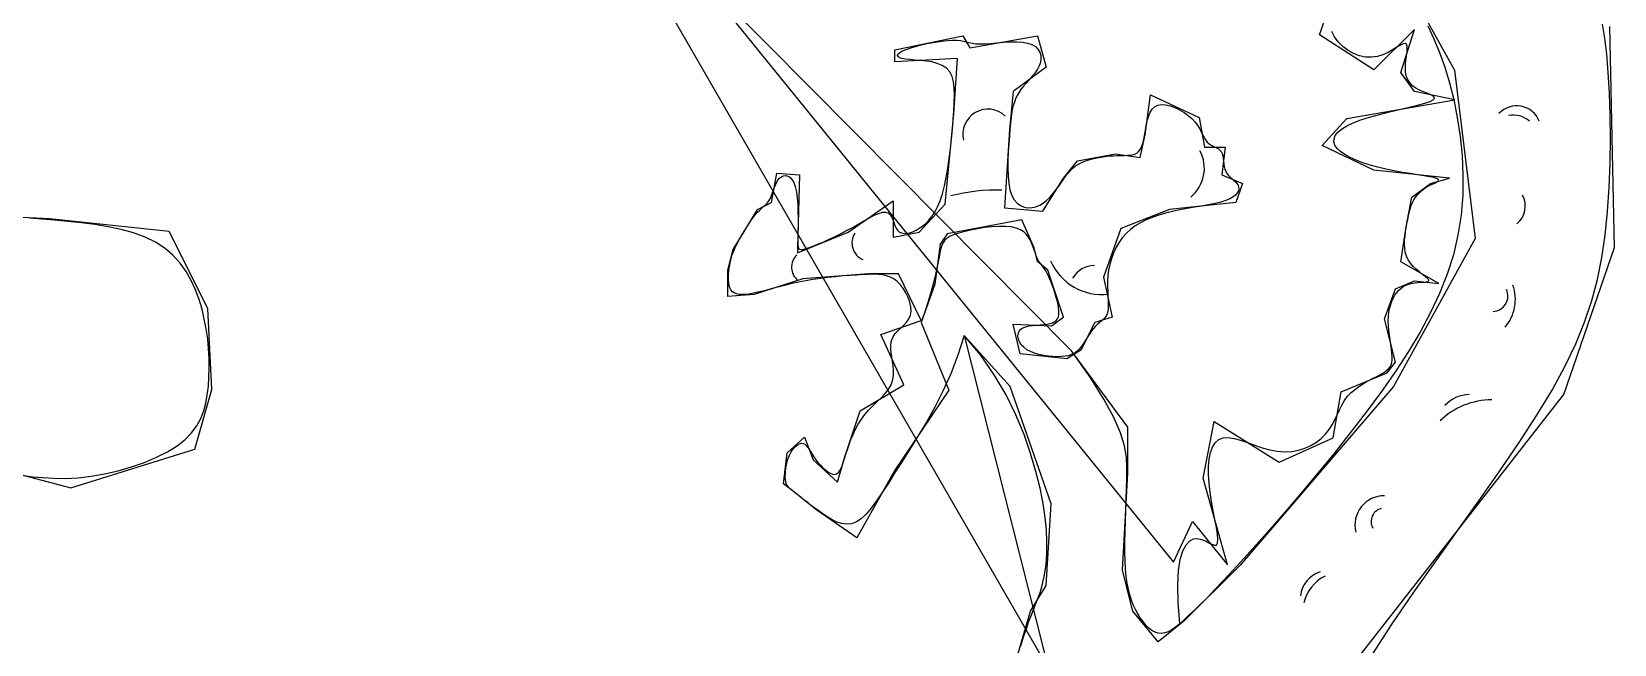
# Model space of a CAD drawing. Header units: metres. Extents: x -1226 to -815, y -1 to 952.
# Drawn here: x -1082.1 to -945.2, y 506.9 to 559.9 of the extents above; entities that cross this region are included whole.
import ezdxf

# ---------------------------------------------------------------- set-up
doc = ezdxf.new("R2010")
doc.units = ezdxf.units.M
doc.layers.add('7', color=7, linetype='Continuous')

msp = doc.modelspace()

# ---------------------------------------------------------------- linework, layer by layer
at = {"layer": '7'}
for points in [[(-1048.11, 593.88), (-983.33, 514.03), (-981.69, 517.54), (-978.65, 513.8), (-980.76, 521.28), (-979.82, 526.19), (-974.2, 522.68), (-969.52, 524.79), (-968.82, 528.76), (-964.84, 530.4), (-964.14, 531.33), (-965.08, 535.07), (-964.14, 537.65), (-962.5, 538.35), (-960.39, 538.11), (-963.67, 539.98), (-963.2, 543.02), (-962.73, 545.59), (-961.1, 546.76), (-959.46, 547.23), (-966.01, 547.93), (-970.46, 550.04), (-968.35, 552.38), (-958.99, 554.01), (-962.5, 554.71), (-963.67, 556.35), (-962.5, 560.09), (-966.01, 556.58), (-970.69, 559.62), (-969.05, 564.3)], [(-1042.06, 587.9), (-969.49, 462.11), (-974.66, 477.22), (-975.46, 487.96), (-967.9, 505.06), (-949.58, 528.52), (-945.21, 541.24), (-945.6, 560.33)], [(-961.35, 560.4), (-960.81, 559.28), (-960.32, 558.09), (-959.87, 556.83), (-959.46, 555.47), (-959.1, 554.02), (-958.79, 552.47), (-958.54, 550.86), (-958.38, 549.19), (-958.3, 547.49), (-958.32, 545.76), (-958.46, 544.03), (-958.73, 542.31), (-959.12, 540.61), (-959.66, 538.93), (-960.32, 537.26), (-961.1, 535.6), (-962, 533.92), (-963.01, 532.24), (-964.13, 530.52), (-965.35, 528.78), (-966.66, 527), (-968.05, 525.2), (-969.47, 523.41), (-970.9, 521.66), (-972.31, 519.97), (-973.68, 518.37), (-974.98, 516.89), (-976.17, 515.54), (-977.24, 514.35), (-978.19, 513.31), (-979.03, 512.41), (-979.77, 511.63), (-980.43, 510.96), (-981.01, 510.38), (-981.52, 509.88), (-981.99, 509.44), (-982.41, 509.05), (-982.79, 508.71), (-983.15, 508.42), (-983.48, 508.19), (-983.79, 508.02), (-984.08, 507.92), (-984.36, 507.87), (-984.64, 507.89), (-984.91, 507.98), (-985.19, 508.13), (-985.45, 508.34), (-985.71, 508.59), (-985.96, 508.89), (-986.2, 509.22), (-986.42, 509.57), (-986.62, 509.95), (-986.81, 510.34), (-986.97, 510.76), (-987.11, 511.21), (-987.23, 511.69), (-987.33, 512.21), (-987.41, 512.79), (-987.47, 513.43), (-987.51, 514.14), (-987.53, 514.92), (-987.53, 515.76), (-987.51, 516.65), (-987.49, 517.58), (-987.46, 518.52), (-987.43, 519.46), (-987.39, 520.4), (-987.36, 521.31), (-987.35, 522.2), (-987.39, 523.11), (-987.56, 524.1), (-987.9, 525.22), (-988.48, 526.55), (-989.34, 528.13), (-990.54, 530.03), (-992.15, 532.31), (-1041.17, 581.72)], [(-963.44, 564.52), (-959.02, 556.57), (-957.25, 542.01), (-964.32, 529.22), (-977.57, 513.77), (-982.43, 508.92), (-984.64, 507.16), (-986.85, 509.8), (-987.73, 513.33), (-987.29, 521.72), (-987.29, 525.69), (-992.15, 532.31)], [(-982.79, 508.71), (-982.79, 508.71), (-982.93, 510.54), (-982.96, 512.06), (-982.89, 513.3), (-982.74, 514.27), (-982.52, 515.01), (-982.24, 515.53), (-981.93, 515.87), (-981.6, 516.04), (-981.25, 516.07), (-980.9, 516), (-980.57, 515.87), (-980.27, 515.71), (-980, 515.58), (-979.77, 515.5), (-979.61, 515.51), (-979.51, 515.67), (-979.49, 515.98), (-979.53, 516.45), (-979.62, 517.04), (-979.75, 517.72), (-979.89, 518.47), (-980.03, 519.26), (-980.16, 520.06), (-980.25, 520.85), (-980.3, 521.6), (-980.3, 522.3), (-980.24, 522.94), (-980.13, 523.5), (-979.95, 523.98), (-979.72, 524.36), (-979.41, 524.63), (-979.04, 524.79), (-978.6, 524.81), (-978.09, 524.73), (-977.53, 524.58), (-976.93, 524.38), (-976.31, 524.15), (-975.66, 523.93), (-975.01, 523.74), (-974.36, 523.62), (-973.72, 523.57), (-973.11, 523.61), (-972.52, 523.71), (-971.97, 523.89), (-971.45, 524.12), (-970.97, 524.41), (-970.55, 524.73), (-970.19, 525.1), (-969.88, 525.49), (-969.62, 525.9), (-969.39, 526.33), (-969.19, 526.76), (-968.98, 527.19), (-968.78, 527.61), (-968.54, 528), (-968.27, 528.37), (-967.96, 528.7), (-967.6, 529), (-967.22, 529.27), (-966.83, 529.52), (-966.44, 529.73), (-966.06, 529.93), (-965.7, 530.11), (-965.39, 530.28), (-965.12, 530.44), (-964.9, 530.59), (-964.73, 530.74), (-964.59, 530.91), (-964.5, 531.09), (-964.44, 531.29), (-964.41, 531.53), (-964.41, 531.8), (-964.44, 532.11), (-964.48, 532.46), (-964.54, 532.84), (-964.6, 533.24), (-964.66, 533.65), (-964.71, 534.06), (-964.75, 534.48), (-964.76, 534.88), (-964.75, 535.26), (-964.71, 535.63), (-964.64, 535.97), (-964.55, 536.3), (-964.44, 536.59), (-964.32, 536.87), (-964.18, 537.11), (-964.02, 537.33), (-963.86, 537.52), (-963.68, 537.69), (-963.49, 537.82), (-963.3, 537.94), (-963.09, 538.03), (-962.88, 538.1), (-962.65, 538.15), (-962.42, 538.19), (-962.19, 538.21), (-961.95, 538.23), (-961.74, 538.24), (-961.55, 538.25), (-961.4, 538.28), (-961.3, 538.32), (-961.26, 538.38), (-961.29, 538.46), (-961.4, 538.58), (-961.58, 538.73), (-961.81, 538.91), (-962.07, 539.12), (-962.34, 539.35), (-962.6, 539.6), (-962.84, 539.88), (-963.05, 540.18), (-963.19, 540.49), (-963.29, 540.82), (-963.34, 541.17), (-963.36, 541.52), (-963.35, 541.87), (-963.31, 542.23), (-963.26, 542.59), (-963.2, 542.94), (-963.14, 543.29), (-963.08, 543.63), (-963.02, 543.96), (-962.94, 544.27), (-962.86, 544.57), (-962.77, 544.85), (-962.66, 545.12), (-962.54, 545.36), (-962.4, 545.58), (-962.24, 545.79), (-962.07, 545.97), (-961.89, 546.14), (-961.7, 546.28), (-961.5, 546.42), (-961.3, 546.54), (-961.1, 546.65), (-960.89, 546.74), (-960.71, 546.83), (-960.55, 546.91), (-960.45, 546.99), (-960.41, 547.06), (-960.44, 547.13), (-960.58, 547.2), (-960.82, 547.27), (-961.19, 547.35), (-961.67, 547.43), (-962.23, 547.52), (-962.86, 547.62), (-963.54, 547.73), (-964.25, 547.86), (-964.96, 548), (-965.66, 548.17), (-966.33, 548.35), (-966.96, 548.56), (-967.54, 548.78), (-968.05, 549.02), (-968.51, 549.27), (-968.88, 549.53), (-969.17, 549.8), (-969.37, 550.08), (-969.46, 550.36), (-969.45, 550.64), (-969.34, 550.92), (-969.12, 551.2), (-968.79, 551.47), (-968.35, 551.74), (-967.8, 552), (-967.14, 552.26), (-966.38, 552.5), (-965.53, 552.73), (-964.66, 552.95), (-963.79, 553.16), (-962.96, 553.35), (-962.22, 553.54), (-961.59, 553.7), (-961.14, 553.86), (-960.87, 554), (-960.77, 554.12), (-960.81, 554.25), (-960.96, 554.36), (-961.2, 554.48), (-961.49, 554.6), (-961.8, 554.73), (-962.11, 554.87), (-962.38, 555.02), (-962.62, 555.19), (-962.82, 555.38), (-962.99, 555.6), (-963.12, 555.83), (-963.21, 556.09), (-963.26, 556.38), (-963.28, 556.7), (-963.26, 557.05), (-963.23, 557.41), (-963.18, 557.78), (-963.13, 558.11), (-963.11, 558.41), (-963.12, 558.65), (-963.17, 558.82), (-963.28, 558.88), (-963.46, 558.85), (-963.71, 558.72), (-964.02, 558.54), (-964.38, 558.32), (-964.78, 558.1), (-965.23, 557.9), (-965.7, 557.75), (-966.21, 557.68), (-966.73, 557.7), (-967.25, 557.81), (-967.76, 558), (-968.24, 558.27), (-968.69, 558.61), (-969.08, 559), (-969.4, 559.43), (-969.64, 559.9)], [(-966.1, 506.12), (-964.41, 508.7), (-962.6, 511.34), (-960.71, 514.02), (-958.81, 516.7), (-956.92, 519.34), (-955.11, 521.92), (-953.43, 524.39), (-951.91, 526.73), (-950.59, 528.91), (-949.48, 530.96), (-948.55, 532.91), (-947.78, 534.79), (-947.16, 536.64), (-946.67, 538.48), (-946.29, 540.36), (-946, 542.31), (-945.79, 544.34), (-945.65, 546.43), (-945.56, 548.54), (-945.54, 550.62), (-945.56, 552.65), (-945.63, 554.57), (-945.73, 556.35), (-945.87, 557.95), (-946.03, 559.33), (-946.23, 560.54)], [(-1001.42, 533.63), (-1001.42, 533.63), (-1001.97, 531.92), (-1002.58, 530.31), (-1003.26, 528.82), (-1003.97, 527.43), (-1004.7, 526.13), (-1005.43, 524.92), (-1006.13, 523.79), (-1006.8, 522.74), (-1007.42, 521.77), (-1007.98, 520.87), (-1008.51, 520.05), (-1009, 519.33), (-1009.46, 518.71), (-1009.9, 518.19), (-1010.33, 517.79), (-1010.75, 517.51), (-1011.17, 517.36), (-1011.6, 517.32), (-1012.02, 517.37), (-1012.43, 517.5), (-1012.84, 517.69), (-1013.23, 517.92), (-1013.61, 518.17), (-1013.98, 518.44), (-1014.33, 518.7), (-1014.66, 518.94), (-1014.96, 519.18), (-1015.25, 519.4), (-1015.51, 519.61), (-1015.75, 519.79), (-1015.97, 519.97), (-1016.16, 520.12), (-1016.33, 520.25), (-1016.47, 520.36), (-1016.59, 520.48), (-1016.68, 520.59), (-1016.76, 520.7), (-1016.82, 520.83), (-1016.86, 520.99), (-1016.89, 521.17), (-1016.9, 521.38), (-1016.89, 521.62), (-1016.88, 521.89), (-1016.84, 522.16), (-1016.79, 522.45), (-1016.72, 522.73), (-1016.64, 523.01), (-1016.54, 523.27), (-1016.41, 523.51), (-1016.28, 523.73), (-1016.13, 523.92), (-1015.98, 524.07), (-1015.82, 524.19), (-1015.66, 524.27), (-1015.5, 524.31), (-1015.36, 524.3), (-1015.22, 524.23), (-1015.09, 524.13), (-1014.97, 523.98), (-1014.84, 523.8), (-1014.71, 523.6), (-1014.58, 523.37), (-1014.42, 523.14), (-1014.26, 522.89), (-1014.07, 522.65), (-1013.86, 522.42), (-1013.65, 522.2), (-1013.43, 522), (-1013.22, 521.84), (-1013.01, 521.72), (-1012.81, 521.64), (-1012.63, 521.62), (-1012.47, 521.66), (-1012.33, 521.76), (-1012.21, 521.91), (-1012.09, 522.12), (-1011.98, 522.37), (-1011.88, 522.67), (-1011.77, 523), (-1011.65, 523.37), (-1011.52, 523.77), (-1011.38, 524.19), (-1011.22, 524.63), (-1011.03, 525.07), (-1010.83, 525.52), (-1010.59, 525.96), (-1010.32, 526.39), (-1010.02, 526.8), (-1009.69, 527.18), (-1009.33, 527.54), (-1008.97, 527.89), (-1008.61, 528.23), (-1008.29, 528.58), (-1008, 528.93), (-1007.77, 529.3), (-1007.62, 529.7), (-1007.55, 530.13), (-1007.54, 530.58), (-1007.58, 531.04), (-1007.65, 531.51), (-1007.72, 531.96), (-1007.76, 532.4), (-1007.77, 532.81), (-1007.72, 533.18), (-1007.58, 533.51), (-1007.39, 533.79), (-1007.15, 534.05), (-1006.89, 534.3), (-1006.63, 534.55), (-1006.39, 534.8), (-1006.2, 535.07), (-1006.06, 535.38), (-1006.01, 535.73), (-1006.03, 536.11), (-1006.12, 536.51), (-1006.26, 536.91), (-1006.46, 537.3), (-1006.68, 537.67), (-1006.94, 538), (-1007.22, 538.29), (-1007.5, 538.51), (-1007.81, 538.68), (-1008.13, 538.79), (-1008.47, 538.87), (-1008.85, 538.91), (-1009.26, 538.92), (-1009.7, 538.91), (-1010.2, 538.89), (-1010.74, 538.85), (-1011.32, 538.82), (-1011.93, 538.77), (-1012.56, 538.71), (-1013.21, 538.64), (-1013.86, 538.56), (-1014.5, 538.47), (-1015.13, 538.36), (-1015.74, 538.24), (-1016.32, 538.11), (-1016.88, 537.98), (-1017.42, 537.84), (-1017.92, 537.71), (-1018.4, 537.58), (-1018.85, 537.46), (-1019.27, 537.36), (-1019.65, 537.28), (-1020.01, 537.21), (-1020.34, 537.17), (-1020.63, 537.16), (-1020.89, 537.17), (-1021.12, 537.22), (-1021.31, 537.3), (-1021.47, 537.41), (-1021.59, 537.56), (-1021.69, 537.74), (-1021.75, 537.95), (-1021.79, 538.18), (-1021.81, 538.42), (-1021.81, 538.67), (-1021.8, 538.93), (-1021.77, 539.19), (-1021.74, 539.44), (-1021.7, 539.68), (-1021.66, 539.92), (-1021.6, 540.15), (-1021.54, 540.37), (-1021.48, 540.59), (-1021.4, 540.81), (-1021.32, 541.01), (-1021.23, 541.22), (-1021.14, 541.42), (-1021.04, 541.62), (-1020.93, 541.82), (-1020.82, 542.02), (-1020.7, 542.22), (-1020.57, 542.43), (-1020.44, 542.64), (-1020.31, 542.86), (-1020.17, 543.08), (-1020.03, 543.3), (-1019.89, 543.52), (-1019.74, 543.73), (-1019.59, 543.94), (-1019.44, 544.12), (-1019.29, 544.29), (-1019.14, 544.44), (-1018.99, 544.58), (-1018.85, 544.71), (-1018.71, 544.83), (-1018.57, 544.96), (-1018.44, 545.1), (-1018.32, 545.26), (-1018.21, 545.44), (-1018.12, 545.65), (-1018.03, 545.89), (-1017.94, 546.13), (-1017.85, 546.38), (-1017.75, 546.62), (-1017.65, 546.85), (-1017.53, 547.05), (-1017.39, 547.22), (-1017.23, 547.35), (-1017.05, 547.43), (-1016.86, 547.45), (-1016.67, 547.41), (-1016.49, 547.3), (-1016.32, 547.12), (-1016.16, 546.85), (-1016.03, 546.5), (-1015.94, 546.05), (-1015.87, 545.53), (-1015.82, 544.96), (-1015.8, 544.36), (-1015.79, 543.76), (-1015.79, 543.19), (-1015.8, 542.65), (-1015.81, 542.19), (-1015.82, 541.81), (-1015.81, 541.52), (-1015.79, 541.3), (-1015.74, 541.16), (-1015.66, 541.08), (-1015.53, 541.05), (-1015.35, 541.07), (-1015.11, 541.14), (-1014.8, 541.24), (-1014.44, 541.37), (-1014.03, 541.54), (-1013.57, 541.73), (-1013.09, 541.95), (-1012.59, 542.18), (-1012.07, 542.44), (-1011.55, 542.72), (-1011.04, 543), (-1010.54, 543.29), (-1010.06, 543.56), (-1009.61, 543.81), (-1009.2, 544.02), (-1008.82, 544.18), (-1008.49, 544.28), (-1008.22, 544.29), (-1008, 544.22), (-1007.84, 544.08), (-1007.71, 543.88), (-1007.6, 543.65), (-1007.51, 543.39), (-1007.42, 543.14), (-1007.32, 542.91), (-1007.19, 542.72), (-1007.03, 542.57), (-1006.84, 542.49), (-1006.63, 542.45), (-1006.39, 542.46), (-1006.14, 542.51), (-1005.87, 542.6), (-1005.59, 542.73), (-1005.31, 542.89), (-1005.03, 543.09), (-1004.75, 543.32), (-1004.48, 543.59), (-1004.22, 543.92), (-1003.96, 544.3), (-1003.73, 544.75), (-1003.51, 545.27), (-1003.31, 545.87), (-1003.13, 546.55), (-1002.98, 547.29), (-1002.84, 548.09), (-1002.72, 548.92), (-1002.62, 549.77), (-1002.53, 550.63), (-1002.45, 551.47), (-1002.38, 552.28), (-1002.32, 553.04), (-1002.28, 553.75), (-1002.26, 554.41), (-1002.28, 555.01), (-1002.35, 555.55), (-1002.48, 556.01), (-1002.68, 556.41), (-1002.96, 556.73), (-1003.32, 556.97), (-1003.75, 557.15), (-1004.22, 557.27), (-1004.72, 557.35), (-1005.22, 557.4), (-1005.7, 557.44), (-1006.14, 557.47), (-1006.51, 557.51), (-1006.81, 557.56), (-1007.02, 557.64), (-1007.14, 557.73), (-1007.18, 557.84), (-1007.13, 557.96), (-1006.99, 558.08), (-1006.76, 558.22), (-1006.44, 558.36), (-1006.03, 558.5), (-1005.55, 558.64), (-1005.03, 558.77), (-1004.47, 558.89), (-1003.92, 558.99), (-1003.37, 559.08), (-1002.87, 559.13), (-1002.43, 559.16), (-1002.06, 559.15), (-1001.76, 559.12), (-1001.5, 559.07), (-1001.25, 559.01), (-1001.01, 558.94), (-1000.75, 558.89), (-1000.44, 558.85), (-1000.08, 558.83), (-999.63, 558.85), (-999.13, 558.88), (-998.59, 558.93), (-998.02, 558.97), (-997.45, 559.01), (-996.9, 559.01), (-996.39, 558.98), (-995.94, 558.91), (-995.57, 558.78), (-995.27, 558.6), (-995.05, 558.37), (-994.9, 558.12), (-994.81, 557.84), (-994.79, 557.54), (-994.84, 557.23), (-994.94, 556.93), (-995.1, 556.64), (-995.3, 556.34), (-995.53, 556.06), (-995.79, 555.77), (-996.05, 555.47), (-996.31, 555.17), (-996.55, 554.86), (-996.77, 554.53), (-996.95, 554.18), (-997.09, 553.81), (-997.21, 553.41), (-997.3, 552.98), (-997.37, 552.51), (-997.42, 552.01), (-997.47, 551.45), (-997.52, 550.85), (-997.57, 550.2), (-997.61, 549.51), (-997.64, 548.81), (-997.65, 548.11), (-997.63, 547.43), (-997.57, 546.8), (-997.47, 546.23), (-997.32, 545.74), (-997.11, 545.35), (-996.86, 545.06), (-996.57, 544.85), (-996.25, 544.72), (-995.91, 544.67), (-995.56, 544.68), (-995.22, 544.76), (-994.89, 544.89), (-994.58, 545.08), (-994.3, 545.3), (-994.03, 545.55), (-993.78, 545.83), (-993.55, 546.12), (-993.33, 546.42), (-993.13, 546.71), (-992.94, 547), (-992.75, 547.26), (-992.57, 547.5), (-992.39, 547.72), (-992.2, 547.92), (-992, 548.11), (-991.79, 548.28), (-991.55, 548.43), (-991.28, 548.57), (-990.99, 548.7), (-990.66, 548.81), (-990.32, 548.9), (-989.96, 548.99), (-989.6, 549.05), (-989.23, 549.11), (-988.87, 549.15), (-988.53, 549.17), (-988.2, 549.19), (-987.89, 549.19), (-987.6, 549.19), (-987.33, 549.2), (-987.09, 549.22), (-986.87, 549.25), (-986.67, 549.31), (-986.5, 549.4), (-986.35, 549.52), (-986.23, 549.67), (-986.12, 549.86), (-986.03, 550.08), (-985.95, 550.32), (-985.89, 550.6), (-985.83, 550.9), (-985.77, 551.23), (-985.71, 551.57), (-985.65, 551.93), (-985.57, 552.28), (-985.47, 552.62), (-985.34, 552.93), (-985.17, 553.19), (-984.96, 553.39), (-984.69, 553.53), (-984.38, 553.58), (-984.01, 553.56), (-983.62, 553.47), (-983.22, 553.33), (-982.81, 553.14), (-982.42, 552.91), (-982.06, 552.65), (-981.74, 552.38), (-981.47, 552.09), (-981.26, 551.8), (-981.08, 551.52), (-980.94, 551.24), (-980.81, 550.98), (-980.69, 550.74), (-980.57, 550.53), (-980.43, 550.35), (-980.28, 550.21), (-980.12, 550.1), (-979.95, 550.01), (-979.77, 549.93), (-979.61, 549.85), (-979.45, 549.76), (-979.32, 549.66), (-979.21, 549.52), (-979.13, 549.36), (-979.07, 549.16), (-979.04, 548.94), (-979.01, 548.71), (-978.98, 548.47), (-978.94, 548.23), (-978.89, 548.01), (-978.81, 547.8), (-978.7, 547.61), (-978.56, 547.45), (-978.42, 547.3), (-978.26, 547.16), (-978.11, 547.03), (-977.97, 546.9), (-977.85, 546.76), (-977.75, 546.62), (-977.7, 546.46), (-977.69, 546.3), (-977.72, 546.12), (-977.81, 545.95), (-977.96, 545.77), (-978.17, 545.6), (-978.45, 545.44), (-978.81, 545.29), (-979.24, 545.16), (-979.74, 545.04), (-980.29, 544.93), (-980.89, 544.82), (-981.51, 544.71), (-982.15, 544.6), (-982.79, 544.48), (-983.42, 544.34), (-984.02, 544.19), (-984.61, 544.02), (-985.16, 543.83), (-985.68, 543.62), (-986.17, 543.37), (-986.63, 543.1), (-987.05, 542.79), (-987.42, 542.44), (-987.76, 542.06), (-988.06, 541.64), (-988.31, 541.19), (-988.52, 540.73), (-988.7, 540.25), (-988.84, 539.76), (-988.94, 539.27), (-989, 538.79), (-989.03, 538.31), (-989.04, 537.86), (-989.02, 537.42), (-989, 537.01), (-988.98, 536.63), (-988.97, 536.28), (-988.97, 535.98), (-989, 535.71), (-989.07, 535.49), (-989.16, 535.3), (-989.28, 535.14), (-989.42, 535), (-989.57, 534.87), (-989.74, 534.74), (-989.91, 534.6), (-990.08, 534.43), (-990.25, 534.24), (-990.41, 534.02), (-990.57, 533.79), (-990.73, 533.55), (-990.88, 533.31), (-991.03, 533.07), (-991.18, 532.84), (-991.33, 532.63), (-991.48, 532.45), (-991.64, 532.29), (-991.81, 532.15), (-991.99, 532.04), (-992.2, 531.95), (-992.44, 531.88), (-992.7, 531.83), (-993.01, 531.8), (-993.36, 531.79), (-993.74, 531.81), (-994.14, 531.84), (-994.55, 531.9), (-994.96, 531.98), (-995.34, 532.09), (-995.7, 532.23), (-996.02, 532.4), (-996.28, 532.61), (-996.49, 532.83), (-996.64, 533.07), (-996.74, 533.32), (-996.78, 533.56), (-996.76, 533.78), (-996.68, 533.99), (-996.54, 534.16), (-996.35, 534.29), (-996.1, 534.38), (-995.82, 534.45), (-995.51, 534.49), (-995.19, 534.53), (-994.86, 534.55), (-994.55, 534.58), (-994.26, 534.61), (-994.01, 534.65), (-993.79, 534.72), (-993.61, 534.8), (-993.46, 534.92), (-993.35, 535.07), (-993.27, 535.25), (-993.24, 535.48), (-993.24, 535.76), (-993.27, 536.08), (-993.34, 536.45), (-993.44, 536.83), (-993.55, 537.23), (-993.68, 537.64), (-993.83, 538.02), (-993.97, 538.39), (-994.11, 538.71), (-994.25, 538.99), (-994.38, 539.22), (-994.5, 539.41), (-994.62, 539.58), (-994.72, 539.72), (-994.82, 539.85), (-994.91, 539.97), (-994.99, 540.09), (-995.06, 540.21), (-995.13, 540.35), (-995.19, 540.49), (-995.24, 540.65), (-995.3, 540.82), (-995.37, 541), (-995.44, 541.2), (-995.52, 541.41), (-995.61, 541.65), (-995.72, 541.89), (-995.86, 542.13), (-996.05, 542.37), (-996.28, 542.58), (-996.56, 542.77), (-996.92, 542.91), (-997.35, 543.02), (-997.85, 543.06), (-998.42, 543.06), (-999.04, 543.02), (-999.67, 542.95), (-1000.29, 542.85), (-1000.89, 542.73), (-1001.45, 542.6), (-1001.93, 542.47), (-1002.33, 542.34), (-1002.65, 542.2), (-1002.89, 542.05), (-1003.09, 541.88), (-1003.23, 541.68), (-1003.35, 541.44), (-1003.44, 541.15), (-1003.52, 540.8), (-1003.6, 540.39), (-1003.7, 539.89), (-1003.82, 539.31), (-1003.97, 538.64), (-1004.17, 537.85), (-1004.43, 536.95), (-1004.75, 535.92), (-1005.16, 534.76), (-1002.76, 528.9), (-1007.42, 521.99), (-1010.72, 516.14), (-1014.18, 518.54), (-1016.44, 520.34), (-1017.04, 520.79), (-1016.74, 523.49), (-1015.23, 524.85), (-1014.48, 522.89), (-1012.38, 520.94), (-1011.78, 523.04), (-1010.42, 527.1), (-1006.66, 529.35), (-1008.62, 533.71), (-1005.16, 534.91), (-1007.12, 538.96), (-1009.67, 538.96), (-1015.38, 538.51), (-1019.59, 537.16), (-1021.85, 537.01), (-1021.85, 539.26), (-1021.4, 541.06), (-1020.49, 542.57), (-1019.29, 544.52), (-1018.09, 545.12), (-1017.64, 547.67), (-1015.68, 547.52), (-1015.83, 541.21), (-1015.83, 540.76), (-1011.47, 542.57), (-1007.57, 545.27), (-1007.57, 542.12), (-1005.31, 542.57), (-1003.06, 544.97), (-1002.31, 552.78), (-1002.01, 557.58), (-1007.42, 557.28), (-1007.42, 558.33), (-1001.55, 559.53), (-1000.95, 558.48), (-995.09, 559.53), (-994.34, 556.83), (-997.19, 554.73), (-997.5, 551.43), (-997.95, 544.67), (-994.64, 544.37), (-992.84, 547.22), (-991.63, 548.72), (-988.33, 549.32), (-986.22, 549.02), (-985.77, 550.97), (-985.32, 554.43), (-981.11, 552.48), (-980.66, 549.92), (-978.86, 549.92), (-979.16, 547.52), (-977.35, 546.77), (-977.95, 545.12), (-983.67, 544.52), (-987.88, 542.87), (-989.38, 538.66), (-988.63, 535.21), (-990.13, 534.76), (-991.33, 532.35), (-992.54, 531.6), (-996.59, 532.05), (-997.19, 534.61), (-993.89, 534.46), (-992.84, 535.21), (-994.19, 539.26), (-995.09, 540.01), (-995.39, 541.21), (-996.44, 543.62), (-1002.91, 542.42), (-1003.51, 541.51), (-1003.96, 538.06), (-1005.16, 534.76)], [(-1085.68, 522.31), (-1078.66, 520.46), (-1067.95, 523.79), (-1066.47, 528.95), (-1066.84, 535.96), (-1070.17, 542.61), (-1080.51, 543.71), (-1088.27, 544.08)], [(-1082.75, 521.53), (-1081.96, 521.42), (-1081.09, 521.34), (-1080.14, 521.28), (-1079.13, 521.27), (-1078.05, 521.32), (-1076.91, 521.46), (-1075.75, 521.66), (-1074.58, 521.94), (-1073.42, 522.27), (-1072.31, 522.66), (-1071.27, 523.1), (-1070.32, 523.58), (-1069.49, 524.09), (-1068.8, 524.64), (-1068.23, 525.21), (-1067.79, 525.81), (-1067.44, 526.45), (-1067.18, 527.11), (-1067, 527.79), (-1066.87, 528.51), (-1066.78, 529.26), (-1066.73, 530.03), (-1066.7, 530.83), (-1066.71, 531.65), (-1066.76, 532.49), (-1066.84, 533.34), (-1066.96, 534.19), (-1067.13, 535.05), (-1067.33, 535.9), (-1067.59, 536.75), (-1067.9, 537.58), (-1068.27, 538.39), (-1068.71, 539.16), (-1069.23, 539.89), (-1069.84, 540.56), (-1070.53, 541.16), (-1071.34, 541.68), (-1072.24, 542.13), (-1073.24, 542.49), (-1074.31, 542.79), (-1075.43, 543.03), (-1076.59, 543.22), (-1077.76, 543.37), (-1078.93, 543.49), (-1080.08, 543.59), (-1081.19, 543.68), (-1082.24, 543.77)], [(-996.52, 506.81), (-996.29, 507.57), (-996.05, 508.28), (-995.83, 508.92), (-995.61, 509.49), (-995.41, 510), (-995.23, 510.46), (-995.05, 510.9), (-994.89, 511.33), (-994.75, 511.79), (-994.62, 512.27), (-994.5, 512.82), (-994.4, 513.44), (-994.32, 514.14), (-994.27, 514.93), (-994.27, 515.81), (-994.32, 516.8), (-994.43, 517.89), (-994.61, 519.1), (-994.87, 520.43), (-995.22, 521.88), (-995.68, 523.44), (-996.25, 525.07), (-996.96, 526.77), (-997.81, 528.49), (-998.83, 530.23), (-1000.03, 531.95), (-1001.42, 533.63), (-990.38, 489.95)], [(-997.89, 502.3), (-995.68, 509.8), (-994.35, 512.01), (-993.91, 519.07), (-997.45, 529.22), (-1001.42, 533.63)]]:
    msp.add_lwpolyline(points, dxfattribs=at)
for centre, radius, start, end in [((-999.37, 551.03), 2.17, 46.3, 194.17), ((-953.65, 551.39), 2.09, 21.1, 137.35), ((-953.94, 550.57), 2.11, 48.22, 101.3), ((-983.87, 548.08), 3.21, 309.26, 28.1), ((-998.52, 529.63), 16.57, 88.78, 104.17), ((-954.88, 544.82), 1.97, 308.62, 28.74), ((-1009.53, 541.64), 1.6, 148.15, 245.73), ((-1014.91, 539.53), 1.45, 133.17, 232.04), ((-989.49, 542.03), 4.87, 203.47, 276.36), ((-990.13, 537.45), 2.23, 90.51, 149.57), ((-957.51, 536.75), 3.74, 320.02, 19.35), ((-955.74, 537.04), 1.33, 272.67, 25.35), ((-957.66, 525.52), 3.01, 92.06, 136.79), ((-955.83, 521.71), 6.35, 89.78, 134.51), ((-965.11, 517.24), 2.53, 89.43, 193.93), ((-965.08, 517.55), 1.16, 102.86, 209.17), ((-969.9, 510.85), 2.46, 107.57, 173.8), ((-968.72, 509.77), 3.41, 116.19, 167.44)]:
    msp.add_arc(centre, radius, start, end, dxfattribs=at)

doc.saveas('drawing.dxf')
